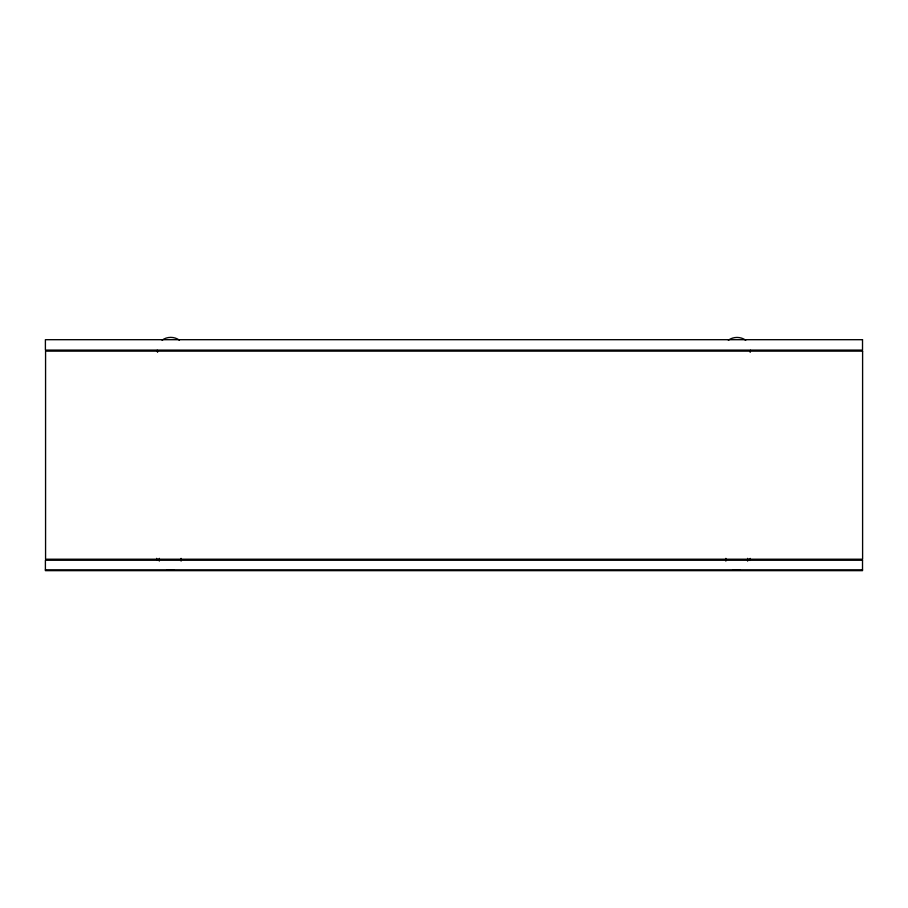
<?xml version="1.0" encoding="UTF-8"?>
<svg xmlns="http://www.w3.org/2000/svg" width="908" height="908" viewBox="0 0 908 908"><rect width="100%" height="100%" fill="white"/><g stroke="black" fill="none" stroke-linecap="round" stroke-linejoin="round"><path stroke-width="1.36" d="M750.178 352.327L750.485 350.272M749.895 560.474L750.201 558.42M162.044 340.194C166.993 336.448 174.461 336.448 179.421 340.194M728.341 340.239C733.289 336.505 740.758 336.505 745.718 340.239M173.803 569.827L166.754 569.827M740.111 569.884L733.051 569.884M45.4 569.827L862.521 569.827M157.266 350.227L157.572 352.27M156.664 558.375L156.971 560.418M747.636 558.375L747.636 561.087M725.844 558.375L725.844 561.087M181.089 558.375L181.089 561.087M159.309 558.375L159.309 561.087M862.521 339.694L45.4 339.694L45.4 350.102L862.521 350.102L862.521 339.694M862.6 351.135L45.57 351.135L45.57 559.215L862.6 559.215L862.6 351.135M862.521 560.259L45.4 560.259L45.4 570.655L862.521 570.655L862.521 560.259"/></g></svg>
